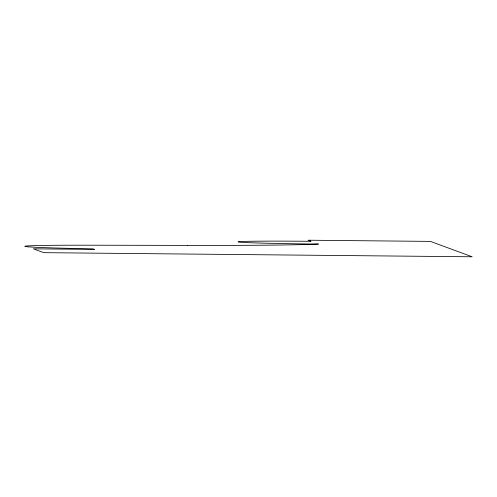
<?xml version="1.0" encoding="UTF-8"?>
<svg xmlns="http://www.w3.org/2000/svg" width="497" height="497" viewBox="0 0 497 497"><rect width="100%" height="100%" fill="white"/><g stroke="black" fill="none" stroke-linecap="round" stroke-linejoin="round"><path stroke-width="0.75" d="M187.419 245.4L88.242 245.214A113.347 1.976 0.6 0 0 24.85 246.375A113.347 1.976 0.6 0 0 93.038 248.854L94.529 249.407L33.33 248.817L43.767 252.662L472.15 256.781L430.402 241.393L308.01 240.219L310.992 241.312A76.594 1.336 0.6 0 0 238.218 241.952A76.594 1.336 0.6 0 0 318.447 244.064A252.606 4.411 0.6 0 1 187.419 245.4"/></g></svg>
